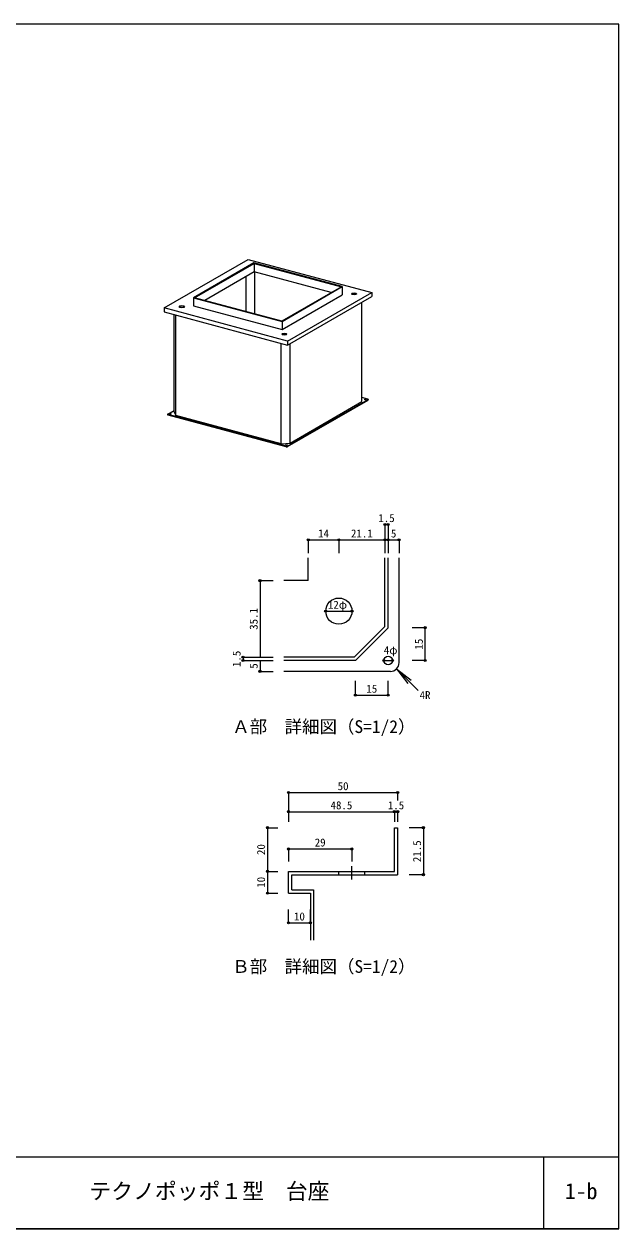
# Model space of a CAD drawing. Units: millimetres at full size, sheet at 1:10, with parts at other scales. Extents: x -4239 to 4225, y -1370 to 1390.
# Drawn here: x -1601 to -239, y -1370 to 1390 of the extents above; entities that cross this region are included whole.
import ezdxf
from ezdxf.enums import TextEntityAlignment as Align

# ---------------------------------------------------------------- set-up
doc = ezdxf.new("R2010")
doc.units = ezdxf.units.MM
doc.header["$LTSCALE"] = 10
doc.header["$PDMODE"] = 32
doc.header["$PDSIZE"] = 5
doc.linetypes.add('CHAIN1', pattern=[8, 5, -1, 1, -1])
doc.linetypes.add('DASHED1', pattern=[1.8, 1.2, -0.6])
for name, color, linetype in [('0-1_SUS', 7, 'Continuous'), ('0-F_図面枠', 7, 'Continuous'), ('E-1_SUS', 7, 'Continuous'), ('E-9_SUS寸法', 3, 'Continuous'), ('E-A_タイトル', 2, 'Continuous')]:
    doc.layers.add(name, color=color, linetype=linetype)
doc.layers.add('E-0_FRP', color=7, linetype='Continuous', lineweight=18)
doc.styles.add('ＭＳ ゴシック', font='')
doc.styles.get('ＭＳ ゴシック').set_extended_font_data('MS Gothic')

msp = doc.modelspace()

# ---------------------------------------------------------------- linework, layer by layer
at = {"layer": '0-1_SUS'}
for p, q in [((-1280.29, 740.05), (-1087.74, 851.22)), ((-1074.97, 843.11), (-1212.91, 763.47)), ((-1074.97, 843.11), (-1212.91, 763.47)), ((-1087.74, 851.22), (-805.1, 775.49)), ((-872.49, 788.85), (-1074.97, 843.11)), ((-872.49, 788.85), (-1074.97, 843.11)), ((-1092.66, 731.96), (-1092.66, 812.07)), ((-897.96, 775.2), (-1074.57, 822.52)), ((-1073.04, 726.71), (-1073.04, 822.11)), ((-1010.43, 709.21), (-872.49, 788.85)), ((-1010.43, 709.21), (-872.49, 788.85)), ((-997.65, 664.32), (-805.1, 775.49)), ((-997.65, 664.32), (-805.1, 775.49)), ((-872.49, 788.85), (-872.49, 770.47)), ((-805.1, 775.49), (-805.1, 766.3)), ((-1212.91, 763.47), (-1010.43, 709.21)), ((-1212.91, 763.47), (-1010.43, 709.21)), ((-1010.43, 690.83), (-872.49, 770.47)), ((-1010.43, 690.83), (-872.49, 770.47)), ((-997.65, 655.13), (-805.1, 766.3)), ((-1280.29, 740.05), (-1280.29, 730.86)), ((-997.65, 664.32), (-1280.29, 740.05)), ((-1280.29, 730.86), (-997.65, 655.13)), ((-1257.95, 501.87), (-1257.95, 724.87)), ((-1010.43, 709.21), (-1010.43, 690.83)), ((-997.65, 664.32), (-997.65, 655.13)), ((-1012.68, 429.01), (-1012.68, 659.15)), ((-997.56, 423.76), (-813.17, 530.22)), ((-997.56, 422.39), (-813.17, 528.84)), ((-813.67, 531.31), (-827.44, 535)), ((-812.83, 530.66), (-812.83, 529.28)), ((-1272.22, 497.12), (-1257.95, 505.36)), ((-1272.57, 496.68), (-1272.57, 495.3)), ((-1001.03, 423.51), (-1271.69, 496.03)), ((-1001.03, 422.13), (-1271.69, 494.65)), ((-1012.68, 429.01), (-1254, 493.67))]:
    msp.add_line(p, q, dxfattribs=at)
for points in [[(-1280.29, 740.05), (-1087.74, 851.22), (-805.1, 775.49)], [(-1074.57, 842.29), (-1074.57, 822.52), (-1187.44, 757.36)], [(-1280.29, 730.86), (-997.65, 655.13), (-805.1, 766.3)], [(-1212.91, 763.47), (-1212.91, 745.08), (-1010.43, 690.83)], [(-991.84, 430.56), (-827.44, 525.48), (-827.44, 753.4)], [(-1257.95, 501.87), (-1254, 493.67), (-1254, 723.82)], [(-1012.68, 429.01), (-991.84, 430.56), (-991.84, 658.48)]]:
    msp.add_lwpolyline(points, dxfattribs=at)
msp.add_lwpolyline([(-1210.82, 763.62), (-1074.57, 842.29), (-874.57, 788.7), (-1010.82, 710.03)], close=True, dxfattribs=at)
for centre, major_axis in [((-845.39, 772.49), (-6, 0)), ((-1240, 743.06), (-6, 0)), ((-1005.29, 680.17), (-6, 0)), ((-818.99, 530.35), (-2, 0)), ((-1266.25, 496.95), (-2, 0)), ((-1000.28, 425.68), (-2, 0))]:
    msp.add_ellipse(centre, major_axis=major_axis, ratio=0.39332, dxfattribs=at)
for centre, major_axis, start_param, end_param in [((-845.39, 771.11), (-6, 0), 3.4381115, 5.9866665), ((-1240, 741.68), (-6, 0), 3.4381115, 5.9866665), ((-1005.29, 678.79), (-6, 0), 3.4381115, 5.9866665), ((-818.99, 528.97), (-2, 0), 4.210298, 5.21448), ((-814.83, 530.66), (-2, 0), 4.0961019, 4.114358), ((-814.83, 530.66), (-2, 0), 2.5435617, 4.0961019), ((-814.83, 529.28), (-2, 0), 2.5435617, 3.1415927), ((-1270.57, 496.68), (-2, 0), 5.6851544, 7.2559507), ((-1270.57, 495.3), (-2, 0), 0, 0.9727654), ((-1266.25, 495.57), (-2, 0), 4.210298, 5.21448), ((-1000.28, 424.31), (-2, 0), 4.210298, 5.21448), ((-999.63, 424.32), (2.5, 0), 4.114358, 5.6851544), ((-999.63, 422.94), (2.5, 0), 4.114358, 5.6851544)]:
    msp.add_ellipse(centre, major_axis=major_axis, ratio=0.39332, start_param=start_param, end_param=end_param, dxfattribs=at)
at = {"layer": '0-F_図面枠'}
for p, q in [((-238.69, 1390.34), (-4238.69, 1390.34)), ((-238.69, -1369.66), (-238.69, 1390.34)), ((-238.69, -1205.32), (-4238.69, -1205.32)), ((-411.22, -1205.32), (-411.22, -1369.66)), ((-4238.69, -1369.66), (-238.69, -1369.66)), ((-238.69, -1369.66), (-4031.11, -1369.66))]:
    msp.add_line(p, q, dxfattribs=at)
at = {"layer": 'E-0_FRP', "color": 4}
for p, q in [((-950.29, 208.79), (-880.29, 208.79)), ((-880.29, 208.79), (-774.79, 208.79))]:
    msp.add_line(p, q, dxfattribs=at)
at = {"layer": 'E-1_SUS'}
for p, q in [((-774.79, 10.61), (-774.79, 167.69)), ((-742.29, -72.5), (-742.29, 167.69)), ((-845.4, -60), (-774.79, 10.61)), ((-845.4, -60), (-1006.02, -60)), ((-842.29, -67.5), (-1006.02, -67.5)), ((-762.29, -92.5), (-1006.02, -92.5)), ((-745.56, -450.68), (-745.56, -558.18)), ((-995.56, -600.68), (-995.56, -550.68)), ((-988.06, -593.18), (-988.06, -558.18)), ((-988.06, -558.18), (-745.56, -558.18)), ((-995.56, -600.68), (-945.56, -600.68)), ((-945.56, -600.68), (-945.56, -708.18))]:
    msp.add_line(p, q, dxfattribs=at)
at = {"layer": 'E-1_SUS', "linetype": 'DASHED1'}
for p, q in [((-880.56, -558.18), (-880.56, -550.68)), ((-820.56, -558.18), (-820.56, -550.68))]:
    msp.add_line(p, q, dxfattribs=at)
at = {"layer": 'E-1_SUS'}
for points in [[(-842.29, -67.5), (-767.29, 7.5), (-767.29, 167.69)], [(-995.56, -550.68), (-753.06, -550.68), (-753.06, -450.68), (-745.56, -450.68)], [(-988.06, -593.18), (-938.06, -593.18), (-938.06, -708.18)]]:
    msp.add_lwpolyline(points, dxfattribs=at)
for centre, radius in [((-880.29, 45.5), 30), ((-767.29, -67.5), 10)]:
    msp.add_circle(centre, radius, dxfattribs=at)
msp.add_arc((-762.29, -72.5), 20, 270, 0, dxfattribs=at)
at = {"layer": 'E-9_SUS寸法', "color": 4}
for p, q in [((-774.79, 244.06), (-767.29, 244.06)), ((-767.29, 208.79), (-742.29, 208.79)), ((-1060.8, 115.5), (-1060.8, -60)), ((-910.29, 45.5), (-850.29, 45.5)), ((-682.4, -67.5), (-682.4, 7.5)), ((-1099.81, -60), (-1099.81, -67.5)), ((-1060.8, -67.5), (-1060.8, -92.5)), ((-777.29, -67.5), (-757.29, -67.5)), ((-842.29, -146.89), (-767.29, -146.89)), ((-995.56, -370.07), (-745.56, -370.07)), ((-995.56, -413.88), (-753.06, -413.88)), ((-753.06, -413.88), (-745.56, -413.88)), ((-1043.86, -450.68), (-1043.86, -550.68)), ((-686.54, -450.68), (-686.54, -558.18)), ((-995.56, -499.18), (-850.56, -499.18)), ((-1043.86, -550.68), (-1043.86, -600.68)), ((-995.56, -668.6), (-945.56, -668.6))]:
    msp.add_line(p, q, dxfattribs=at)
at = {"layer": 'E-9_SUS寸法'}
for p, q in [((-774.79, 244.06), (-774.79, 178.28)), ((-767.29, 244.06), (-767.29, 178.28)), ((-950.29, 208.79), (-950.29, 178.28)), ((-880.29, 208.79), (-880.29, 178.28)), ((-774.79, 208.79), (-774.79, 178.28)), ((-767.29, 208.79), (-767.29, 178.28)), ((-742.29, 208.79), (-742.29, 178.28)), ((-1060.8, 115.5), (-1030.95, 115.5)), ((-682.4, 7.5), (-712.24, 7.5)), ((-1099.81, -60), (-1030.95, -60)), ((-1099.81, -67.5), (-1030.95, -67.5)), ((-682.4, -67.5), (-712.24, -67.5)), ((-1060.8, -92.5), (-1030.95, -92.5)), ((-842.29, -146.89), (-842.29, -114.39)), ((-767.29, -146.89), (-767.29, -114.39)), ((-995.56, -370.07), (-995.56, -413.88)), ((-745.56, -370.07), (-745.56, -388.14)), ((-995.56, -413.88), (-995.56, -437.09)), ((-753.06, -413.88), (-753.06, -437.09)), ((-745.56, -413.88), (-745.56, -437.09)), ((-1043.86, -450.68), (-1019.79, -450.68)), ((-686.54, -450.68), (-718.94, -450.68)), ((-995.56, -499.18), (-995.56, -528.18)), ((-850.56, -499.18), (-850.56, -528.18)), ((-1043.86, -550.68), (-1019.79, -550.68)), ((-686.54, -558.18), (-718.94, -558.18)), ((-1043.86, -600.68), (-1019.79, -600.68)), ((-995.56, -668.6), (-995.56, -638.05)), ((-945.56, -668.6), (-945.56, -638.05))]:
    msp.add_line(p, q, dxfattribs=at)
at = {"layer": 'E-9_SUS寸法', "color": 7}
for p, q in [((-950.29, 115.5), (-950.29, 167.69)), ((-950.29, 115.5), (-1006.02, 115.5)), ((-748.15, -86.64), (-722.55, -120.03)), ((-748.15, -86.64), (-714.76, -112.24)), ((-748.15, -86.64), (-698.78, -136.01))]:
    msp.add_line(p, q, dxfattribs=at)
at = {"layer": 'E-9_SUS寸法', "linetype": 'CHAIN1'}
msp.add_line((-850.56, -569.24), (-850.56, -538.56), dxfattribs=at)
at = {"layer": 'E-9_SUS寸法', "color": 6}
for p in [(-774.79, 244.06), (-767.29, 244.06), (-950.29, 208.79), (-880.29, 208.79), (-774.79, 208.79), (-767.29, 208.79), (-742.29, 208.79), (-1060.8, 115.5), (-910.29, 45.5), (-850.29, 45.5), (-682.4, 7.5), (-1099.81, -60), (-1099.81, -67.5), (-777.29, -67.5), (-757.29, -67.5), (-682.4, -67.5), (-1060.8, -92.5), (-842.29, -146.89), (-767.29, -146.89), (-995.56, -370.07), (-745.56, -370.07), (-995.56, -413.88), (-753.06, -413.88), (-745.56, -413.88), (-1043.86, -450.68), (-686.54, -450.68), (-995.56, -499.18), (-850.56, -499.18), (-1043.86, -550.68), (-686.54, -558.18), (-1043.86, -600.68), (-995.56, -668.6), (-945.56, -668.6)]:
    msp.add_point(p, dxfattribs=at)

# ---------------------------------------------------------------- texts
at = {"layer": '0-F_図面枠', "color": 6, "style": 'ＭＳ ゴシック'}
for s, p in [('テクノポッポ１型\u3000台座', (-1451.81, -1312.49)), ('1-b', (-362.45, -1312.49))]:
    msp.add_text(s, height=36.66, dxfattribs=at).set_placement(p, align=Align.BOTTOM_LEFT)
at = {"layer": 'E-0_FRP', "color": 3, "style": 'ＭＳ ゴシック'}
for s, p in [('14', (-927.79, 208.79)), ('21.1', (-852.54, 208.79))]:
    msp.add_text(s, height=18.33, dxfattribs=at).set_placement(p, align=Align.BOTTOM_LEFT)
at = {"layer": 'E-9_SUS寸法', "style": 'ＭＳ ゴシック'}
for s, p in [('1.5', (-789.79, 244.06)), ('5', (-761.04, 208.79)), ('12φ', (-905.29, 45.5)), ('4φ', (-777.31, -58.65)), ('15', (-817.29, -146.89)), ('4R', (-695.26, -161.62)), ('50', (-883.06, -370.07)), ('48.5', (-899.31, -413.88)), ('1.5', (-768.06, -413.88)), ('29', (-935.56, -499.18)), ('10', (-983.06, -668.6))]:
    msp.add_text(s, height=18.33, dxfattribs=at).set_placement(p, align=Align.BOTTOM_LEFT)
for s, p in [('35.1', (-1060.8, 2.75)), ('15', (-682.4, -42.5)), ('1.5', (-1099.81, -82.5)), ('5', (-1060.8, -86.25)), ('20', (-1043.86, -513.18)), ('21.5', (-686.54, -529.43)), ('10', (-1043.86, -588.18))]:
    msp.add_text(s, height=18.33, rotation=90, dxfattribs=at).set_placement(p, align=Align.BOTTOM_LEFT)
at = {"layer": 'E-A_タイトル', "style": 'ＭＳ ゴシック'}
for s, p in [('Ａ部\u3000詳細図（S=1/2）', (-1124.59, -242.5)), ('Ｂ部\u3000詳細図（S=1/2）', (-1124.59, -791.92))]:
    msp.add_text(s, height=29.33, dxfattribs=at).set_placement(p, align=Align.BOTTOM_LEFT)

doc.saveas('drawing.dxf')
